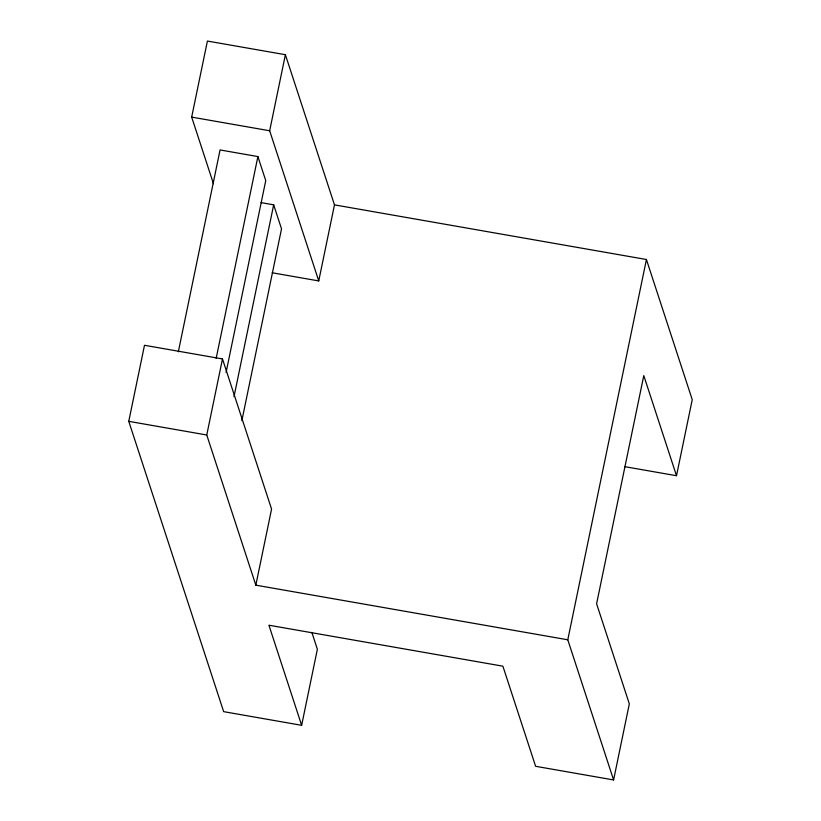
<?xml version="1.0" encoding="UTF-8"?>
<svg xmlns="http://www.w3.org/2000/svg" width="821" height="821" viewBox="0 0 821 821"><rect width="100%" height="100%" fill="white"/><g stroke="black" fill="none" stroke-linecap="round" stroke-linejoin="round"><path stroke-width="1.23" d="M128.764 421.337L144.496 345.282L222.481 358.941L271.566 509.102L255.834 585.168L567.783 639.795L613.595 779.95L535.61 766.291L502.883 666.18L268.919 625.212L301.646 725.312L223.661 711.653L128.764 421.337L206.759 434.997L255.834 585.168M213.45 183.709L191.673 117.105L207.405 41.05L285.39 54.709L334.475 204.87L318.743 280.926L272.203 272.777M178.331 351.799L220.069 149.945L257.897 156.575L265.747 180.599L226.083 372.416M216.159 358.418L257.897 156.575M206.759 434.997L222.481 358.941M318.743 280.926L269.668 130.765L285.39 54.709M234.006 396.646L273.67 204.819L261.057 202.613M241.856 420.67L281.521 228.854L273.67 204.819M301.646 725.312L317.368 649.257L311.857 632.375M567.783 639.795L646.425 259.508L334.475 204.87M613.595 779.95L629.327 703.895L596.6 603.784L643.787 375.608L676.504 475.718L624.935 466.687M676.504 475.718L692.236 399.663L646.425 259.508M191.673 117.105L269.668 130.765"/></g></svg>
